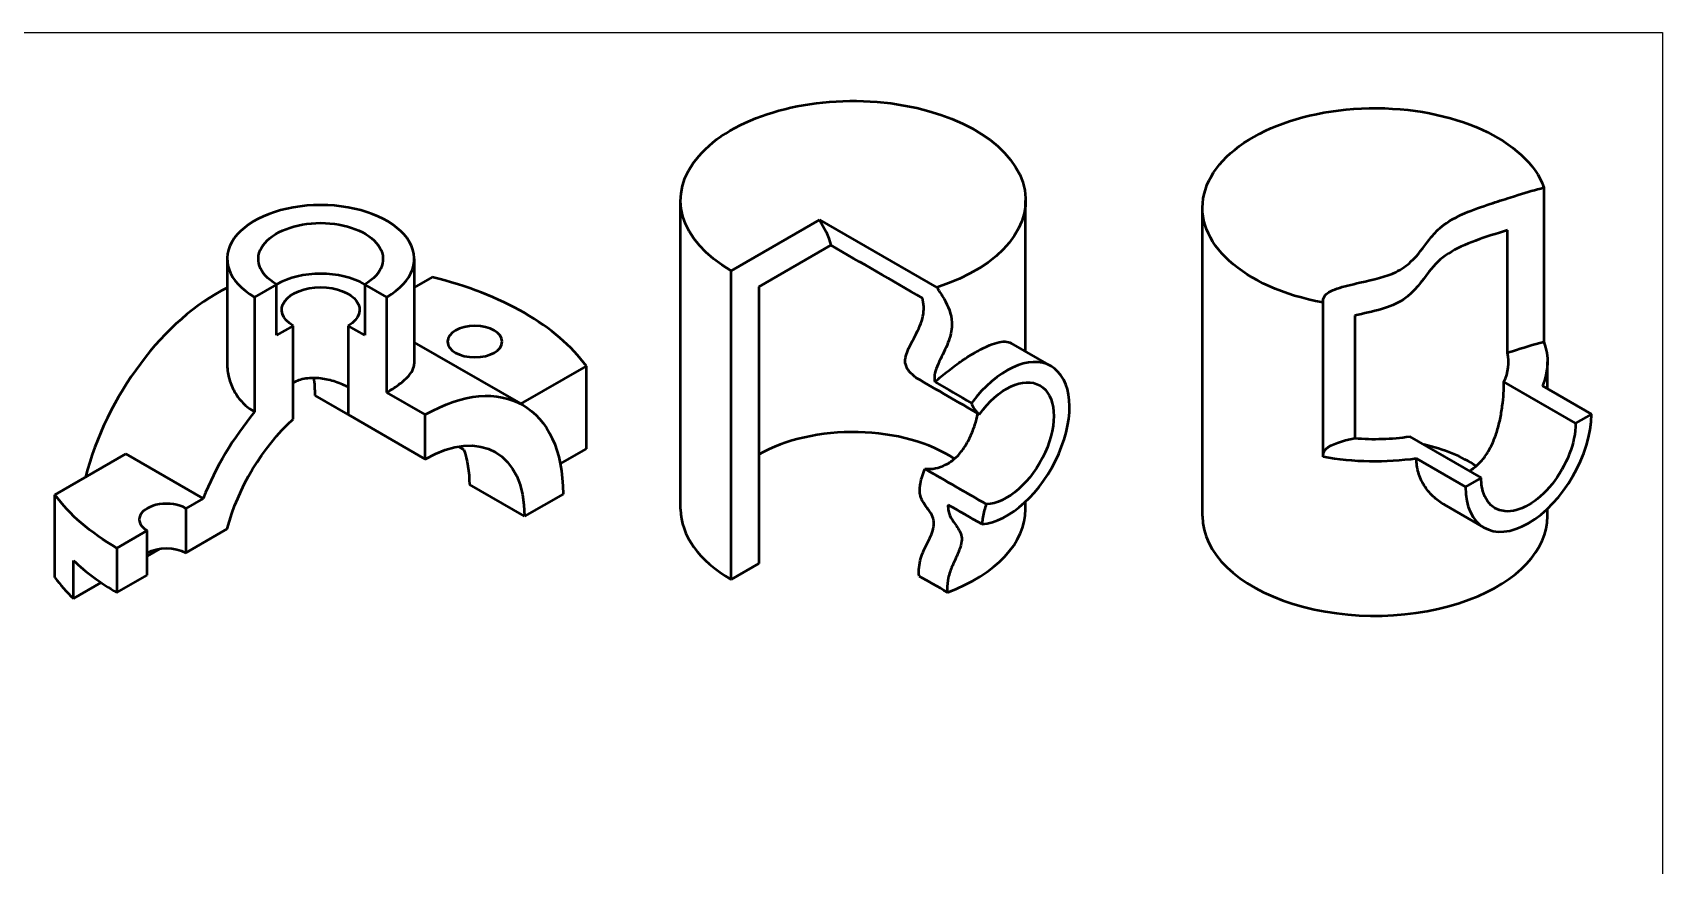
# Model space of a CAD drawing. Header units: millimetres. Extents: x -334 to 3025, y 133 to 867.
# Drawn here: x 816.1 to 962.6, y 264.7 to 339.6 of the extents above; entities that cross this region are included whole.
import ezdxf

# ---------------------------------------------------------------- set-up
doc = ezdxf.new("R2010")
doc.units = ezdxf.units.MM
doc.header["$LTSCALE"] = 0.8
for name, color, linetype, lineweight in [('答案剖面线', 1, 'Continuous', 25), ('答案粗实线', 1, 'Continuous', 50), ('答案细实线', 1, 'Continuous', 25)]:
    doc.layers.add(name, color=color, linetype=linetype, lineweight=lineweight)
pattern_1 = [(9.592326932761353e-13, (662.3223007315631, -320.8385653609765), (-3.326092122894581e-14, 2), [])]
pattern_2 = [(359.9999999999973, (690.9469649359203, -355.6075526944944), (9.463677120787222e-14, 2), [])]
pattern_3 = [(270.0000000000046, (-944.8749510903386, -151.5015821483827), (1, 7.975236075313917e-14), [])]

msp = doc.modelspace()

# ---------------------------------------------------------------- hatches: boundary and pattern name
at = {"layer": '答案剖面线', "extrusion": (0.7071067811865569, -0.4082482904638614, 0.5773502691896156)}
h = msp.add_hatch(dxfattribs=at)
h.set_pattern_fill('_USER', color=256, scale=2, angle=45, style=0, pattern_type=0)
h.set_pattern_definition(pattern_2)
edge = h.paths.add_edge_path()
edge.add_spline(control_points=[(715.4854468766644, -346.6999722500969), (715.6492510849708, -346.4343574186993), (715.8280610991583, -346.2624111603576), (716.4520753859381, -345.7778495909584), (717.0949656107912, -345.564147478644), (718.3695290763236, -345.1805693880298), (718.9971758568574, -345.0096303068314), (719.8920096448187, -344.5852821785665), (720.3759794899797, -344.3057232443274), (721.5340808605379, -343.0324116315977), (721.985601271499, -342.0958131881528), (722.5657360539584, -340.581380363524), (722.7416162864033, -340.0551784637177), (722.9262569139696, -339.5035835518586)], knot_values=[0, 0, 0, 0, 1.445087732137083, 1.445087732137083, 5.671827511772161, 5.671827511772161, 9.640180684653533, 9.640180684653533, 12.13455534458284, 12.13455534458284, 15.42796618129573, 15.42796618129573, 17.18723228943738, 17.18723228943738, 17.18723228943738, 17.18723228943738], degree=3, periodic=0)
edge.add_spline(control_points=[(721.458508386826, -342.9855824930211), (722.0966138061387, -341.9820571303435), (722.5114353600541, -340.7428203411012), (722.9262569139696, -339.5035835518586)], knot_values=[0, 0, 0, 0, 3.578988067634772, 3.578988067634772, 3.578988067634772, 3.578988067634772], degree=3, periodic=0)
edge.add_spline(control_points=[(715.4854468766644, -346.6999722500969), (715.6492510849708, -346.4343574186993), (715.8280610991583, -346.2624111603576), (716.4520753859381, -345.7778495909584), (717.0949656107912, -345.564147478644), (718.3695290763236, -345.1805693880298), (718.9971758568574, -345.0096303068314), (719.8920096448187, -344.5852821785665), (720.3759794899797, -344.3057232443274), (721.5340808605379, -343.0324116315977), (721.985601271499, -342.0958131881528), (722.5657360539584, -340.581380363524), (722.7416162864033, -340.0551784637177), (722.9262569139696, -339.5035835518586)], knot_values=[0, 0, 0, 0, 1.445087732137083, 1.445087732137083, 5.671827511772161, 5.671827511772161, 9.640180684653533, 9.640180684653533, 12.13455534458284, 12.13455534458284, 15.42796618129573, 15.42796618129573, 17.18723228943738, 17.18723228943738, 17.18723228943738, 17.18723228943738], degree=3, periodic=0)
edge.add_spline(control_points=[(721.458508386826, -342.9855824930211), (722.0966138061387, -341.9820571303435), (722.5114353600541, -340.7428203411012), (722.9262569139696, -339.5035835518586)], knot_values=[0, 0, 0, 0, 3.578988067634772, 3.578988067634772, 3.578988067634772, 3.578988067634772], degree=3, periodic=0)
edge.add_spline(control_points=[(715.4854468766644, -346.6999722500969), (715.6492510849708, -346.4343574186993), (715.8280610991583, -346.2624111603576), (716.4520753859381, -345.7778495909584), (717.0949656107912, -345.564147478644), (718.3695290763236, -345.1805693880298), (718.9971758568574, -345.0096303068314), (719.8920096448187, -344.5852821785665), (720.3759794899797, -344.3057232443274), (721.5340808605379, -343.0324116315977), (721.985601271499, -342.0958131881528), (722.5657360539584, -340.581380363524), (722.7416162864033, -340.0551784637177), (722.9262569139696, -339.5035835518586)], knot_values=[0, 0, 0, 0, 1.445087732137083, 1.445087732137083, 5.671827511772161, 5.671827511772161, 9.640180684653533, 9.640180684653533, 12.13455534458284, 12.13455534458284, 15.42796618129573, 15.42796618129573, 17.18723228943738, 17.18723228943738, 17.18723228943738, 17.18723228943738], degree=3, periodic=0)
edge.add_spline(control_points=[(721.458508386826, -342.9855824930211), (722.0966138061387, -341.9820571303435), (722.5114353600541, -340.7428203411012), (722.9262569139696, -339.5035835518586)], knot_values=[0, 0, 0, 0, 3.578988067634772, 3.578988067634772, 3.578988067634772, 3.578988067634772], degree=3, periodic=0)
edge.add_spline(control_points=[(715.4854468766644, -346.6999722500969), (715.6492510849708, -346.4343574186993), (715.8280610991583, -346.2624111603576), (716.4520753859381, -345.7778495909584), (717.0949656107912, -345.564147478644), (718.3695290763236, -345.1805693880298), (718.9971758568574, -345.0096303068314), (719.8920096448187, -344.5852821785665), (720.3759794899797, -344.3057232443274), (721.5340808605379, -343.0324116315977), (721.985601271499, -342.0958131881528), (722.5657360539584, -340.581380363524), (722.7416162864033, -340.0551784637177), (722.9262569139696, -339.5035835518586)], knot_values=[0, 0, 0, 0, 1.445087732137083, 1.445087732137083, 5.671827511772161, 5.671827511772161, 9.640180684653533, 9.640180684653533, 12.13455534458284, 12.13455534458284, 15.42796618129573, 15.42796618129573, 17.18723228943738, 17.18723228943738, 17.18723228943738, 17.18723228943738], degree=3, periodic=0)
edge.add_spline(control_points=[(721.458508386826, -342.9855824930211), (722.0966138061387, -341.9820571303435), (722.5114353600541, -340.7428203411012), (722.9262569139696, -339.5035835518586)], knot_values=[0, 0, 0, 0, 3.578988067634772, 3.578988067634772, 3.578988067634772, 3.578988067634772], degree=3, periodic=0)
edge.add_spline(control_points=[(715.4854468766644, -346.6999722500969), (715.6492510849708, -346.4343574186993), (715.8280610991583, -346.2624111603576), (716.4520753859381, -345.7778495909584), (717.0949656107912, -345.564147478644), (718.3695290763236, -345.1805693880298), (718.9971758568574, -345.0096303068314), (719.8920096448187, -344.5852821785665), (720.3759794899797, -344.3057232443274), (721.5340808605379, -343.0324116315977), (721.985601271499, -342.0958131881528), (722.5657360539584, -340.581380363524), (722.7416162864033, -340.0551784637177), (722.9262569139696, -339.5035835518586)], knot_values=[0, 0, 0, 0, 1.445087732137083, 1.445087732137083, 5.671827511772161, 5.671827511772161, 9.640180684653533, 9.640180684653533, 12.13455534458284, 12.13455534458284, 15.42796618129573, 15.42796618129573, 17.18723228943738, 17.18723228943738, 17.18723228943738, 17.18723228943738], degree=3, periodic=0)
edge.add_spline(control_points=[(721.458508386826, -342.9855824930211), (722.0966138061387, -341.9820571303435), (722.5114353600541, -340.7428203411012), (722.9262569139696, -339.5035835518586)], knot_values=[0, 0, 0, 0, 3.578988067634772, 3.578988067634772, 3.578988067634772, 3.578988067634772], degree=3, periodic=0)
edge.add_spline(control_points=[(715.4854468766644, -346.6999722500969), (715.6492510849708, -346.4343574186993), (715.8280610991583, -346.2624111603576), (716.4520753859381, -345.7778495909584), (717.0949656107912, -345.564147478644), (718.3695290763236, -345.1805693880298), (718.9971758568574, -345.0096303068314), (719.8920096448187, -344.5852821785665), (720.3759794899797, -344.3057232443274), (721.5340808605379, -343.0324116315977), (721.985601271499, -342.0958131881528), (722.5657360539584, -340.581380363524), (722.7416162864033, -340.0551784637177), (722.9262569139696, -339.5035835518586)], knot_values=[0, 0, 0, 0, 1.445087732137083, 1.445087732137083, 5.671827511772161, 5.671827511772161, 9.640180684653533, 9.640180684653533, 12.13455534458284, 12.13455534458284, 15.42796618129573, 15.42796618129573, 17.18723228943738, 17.18723228943738, 17.18723228943738, 17.18723228943738], degree=3, periodic=0)
edge.add_spline(control_points=[(721.458508386826, -342.9855824930211), (722.0966138061387, -341.9820571303435), (722.5114353600541, -340.7428203411012), (722.9262569139696, -339.5035835518586)], knot_values=[0, 0, 0, 0, 3.578988067634772, 3.578988067634772, 3.578988067634772, 3.578988067634772], degree=3, periodic=0)
edge.add_line((722.9262569139697, -339.5035835518586), (718.1987506046547, -334.7760772425435))
edge.add_line((718.1987506046547, -334.7760772425435), (715.7238768705018, -337.2509509766963))
edge.add_line((715.7238768705018, -337.2509509766963), (721.457085231131, -342.9841593373258))
edge.add_spline(control_points=[(715.4854468766644, -346.6999722500969), (715.6492510849708, -346.4343574186993), (715.8280610991583, -346.2624111603576), (716.4520753859381, -345.7778495909584), (717.0949656107912, -345.564147478644), (718.3695290763236, -345.1805693880298), (718.9971758568574, -345.0096303068314), (719.8920096448187, -344.5852821785665), (720.3759794899797, -344.3057232443274), (721.5340808605379, -343.0324116315977), (721.985601271499, -342.0958131881528), (722.5657360539584, -340.581380363524), (722.7416162864033, -340.0551784637177), (722.9262569139696, -339.5035835518586)], knot_values=[0, 0, 0, 0, 1.445087732137083, 1.445087732137083, 5.671827511772161, 5.671827511772161, 9.640180684653533, 9.640180684653533, 12.13455534458284, 12.13455534458284, 15.42796618129573, 15.42796618129573, 17.18723228943738, 17.18723228943738, 17.18723228943738, 17.18723228943738], degree=3, periodic=0)
edge.add_spline(control_points=[(721.458508386826, -342.9855824930211), (722.0966138061387, -341.9820571303435), (722.5114353600541, -340.7428203411012), (722.9262569139696, -339.5035835518586)], knot_values=[0, 0, 0, 0, 3.578988067634772, 3.578988067634772, 3.578988067634772, 3.578988067634772], degree=3, periodic=0)
edge.add_spline(control_points=[(715.4854468766644, -346.6999722500969), (715.6492510849708, -346.4343574186993), (715.8280610991583, -346.2624111603576), (716.4520753859381, -345.7778495909584), (717.0949656107912, -345.564147478644), (718.3695290763236, -345.1805693880298), (718.9971758568574, -345.0096303068314), (719.8920096448187, -344.5852821785665), (720.3759794899797, -344.3057232443274), (721.5340808605379, -343.0324116315977), (721.985601271499, -342.0958131881528), (722.5657360539584, -340.581380363524), (722.7416162864033, -340.0551784637177), (722.9262569139696, -339.5035835518586)], knot_values=[0, 0, 0, 0, 1.445087732137083, 1.445087732137083, 5.671827511772161, 5.671827511772161, 9.640180684653533, 9.640180684653533, 12.13455534458284, 12.13455534458284, 15.42796618129573, 15.42796618129573, 17.18723228943738, 17.18723228943738, 17.18723228943738, 17.18723228943738], degree=3, periodic=0)
edge.add_spline(control_points=[(721.458508386826, -342.9855824930211), (722.0966138061387, -341.9820571303435), (722.5114353600541, -340.7428203411012), (722.9262569139696, -339.5035835518586)], knot_values=[0, 0, 0, 0, 3.578988067634772, 3.578988067634772, 3.578988067634772, 3.578988067634772], degree=3, periodic=0)
h = msp.add_hatch(dxfattribs=at)
h.set_pattern_fill('_USER', color=256, scale=2, angle=45, style=0, pattern_type=0)
h.set_pattern_definition(pattern_2)
h.paths.add_polyline_path([(714.9885954962634, -336.5156696024579), (715.7238768705018, -337.2509509766963), (718.1987506046547, -334.7760772425435), (714.9885954962633, -331.5659221341521), (697.4839497283152, -349.0705679020999), (699.9588234624682, -351.545441636253)])
at = {"layer": '答案剖面线', "extrusion": (0.7071067811865381, -0.4082482904638629, 0.5773502691896375)}
h = msp.add_hatch(dxfattribs=at)
h.set_pattern_fill('_USER', color=256, scale=2, angle=45, style=0, pattern_type=0)
h.set_pattern_definition(pattern_1)
edge = h.paths.add_edge_path()
edge.add_line((671.9743082947598, -323.5609264685447), (668.5094850669457, -327.0257496963588))
edge.add_line((668.5094850669457, -327.0257496963588), (672.2363663642951, -330.7526309937081))
edge.add_ellipse((677.6665178833127, -342.1224794746926), major_axis=(8.881784197001252e-15, 12.6), ratio=0.9999999999999999, start_angle=331.1276202131626, end_angle=385.5287793655079, ccw=False)
edge.add_line((683.7505576316049, -331.0886922580925), (691.0308360477372, -323.80841384196))
edge.add_line((691.0308360477372, -323.80841384196), (689.5459118072454, -322.3234896014681))
edge.add_line((689.5459118072454, -322.3234896014681), (693.5057097818901, -318.3636916268234))
edge.add_line((693.5057097818901, -318.3636916268234), (691.5258107945677, -316.3837926395011))
edge.add_line((691.5258107945677, -316.3837926395011), (682.5824646148341, -325.3271388192349))
edge.add_arc((677.6665178833127, -342.1224794746926), 17.5, 73.68540201411547, 103.6677485024046)
edge.add_line((673.5314213827301, -325.118039556515), (671.9743082947598, -323.5609264685447))
at = {"layer": '答案剖面线', "extrusion": (0.7071067811864906, 0.4082482904641155, -0.577350269189517)}
h = msp.add_hatch(dxfattribs=at)
h.set_pattern_fill('_USER', color=256, scale=2, angle=45, style=0, pattern_type=0)
h.set_pattern_definition([(1.127098414599459e-11, (-164.8226480194669, 518.1857773135955), (-3.938613596271966e-13, 2), [])])
h.paths.add_polyline_path([(-161.3578247916533, 521.6506005414104), (-164.8226480194668, 518.185777313596), (-157.8930015638375, 511.2561308579689), (-150.9633551082105, 518.1857773135982), (-152.4482793487024, 519.6707015540896), (-148.4884813740585, 523.6304995287351), (-150.4683803613812, 525.6103985160571), (-157.8930015638387, 518.185777313597)])
at = {"layer": '答案剖面线', "extrusion": (8.640310689145278e-14, 0.8164965809277795, 0.5773502691895501)}
h = msp.add_hatch(dxfattribs=at)
h.set_pattern_fill('_USER', color=256, angle=44.99999999999997, style=0, pattern_type=0)
h.set_pattern_definition(pattern_3)
edge = h.paths.add_edge_path()
edge.add_spline(control_points=[(-948.65501406275, -172.3993396076431), (-948.8026998280875, -172.4803291072389), (-949.8946871609638, -173.0809552174989), (-950.973504420364, -173.7075227722839), (-951.9258009103019, -174.0678087933462)], knot_values=[28.95503251247391, 28.95503251247391, 28.95503251247391, 28.95503251247391, 29.43670339836644, 32.5164504169372, 32.5164504169372, 32.5164504169372, 32.5164504169372], degree=3, periodic=0)
edge.add_ellipse((-936.7432231066912, -170.9470186310127), major_axis=(-9.519202637560956e-13, 15.5), ratio=0.9999999999999999, start_angle=76.07295097215382, end_angle=101.61540561481672, ccw=False)
edge.add_line((-951.7875690339434, -167.2163812027466), (-956.1886595893222, -162.8152906473686))
edge.add_line((-956.1886595893222, -162.8152906473686), (-954.7744460269494, -161.4010770849953))
edge.add_line((-954.7744460269494, -161.4010770849953), (-948.3343330221605, -167.841190089783))
edge.add_arc((-936.743223106691, -170.9470186310127), 12, 164.9999999999982, 186.9513628182942)
h = msp.add_hatch(dxfattribs=at)
h.set_pattern_fill('_USER', color=256, angle=44.99999999999997, style=0, pattern_type=0)
h.set_pattern_definition(pattern_3)
edge = h.paths.add_edge_path()
edge.add_spline(control_points=[(-932.078352728162, -156.43534945509), (-932.0944198452861, -156.8066697731324), (-932.3957158261303, -157.9961322304566), (-933.794128083695, -158.6403666825373), (-934.9233226277235, -159.0858229810515)], knot_values=[4.901536806409178, 4.901536806409178, 4.901536806409178, 4.901536806409178, 6.227718252114107, 9.58382748010781, 9.58382748010781, 9.58382748010781, 9.58382748010781], degree=3, periodic=0)
edge.add_arc((-936.743223106691, -170.9470186310127), 12, 81.27695604301297, 105.0000000000014)
edge.add_line((-939.8490516479227, -159.3559087155437), (-946.2891646527113, -152.9157957107561))
edge.add_ellipse((-936.7432231066912, -170.9470186310127), major_axis=(-9.519202637560956e-13, 15.5), ratio=0.9999999999999999, start_angle=342.48476522935374, end_angle=373.9270490278481, ccw=False)
edge.add_line((-944.8749510903384, -151.5015821483829), (-940.4738605349597, -155.902672703761))
edge.add_line((-946.2891646527113, -152.9157957107561), (-944.8749510903384, -151.5015821483829))
at = {"layer": '答案剖面线', "extrusion": (0.7071067811865569, -0.4082482904638614, 0.5773502691896156)}
h = msp.add_hatch(dxfattribs=at)
h.set_pattern_fill('_USER', color=256, scale=2, angle=45, style=0, pattern_type=0)
h.set_pattern_definition(pattern_2)
h.paths.add_polyline_path([(699.9588234624682, -351.5454416362531), (699.43083604773, -351.0174542215149), (697.4839497283152, -349.0705679021), (690.9469649359205, -355.6075526944945), (693.4218386700736, -358.0824264286476)])
at = {"layer": '答案剖面线', "extrusion": (0.7071067811865381, -0.4082482904638629, 0.5773502691896375)}
h = msp.add_hatch(dxfattribs=at)
h.set_pattern_fill('_USER', color=256, scale=2, angle=45, style=0, pattern_type=0)
h.set_pattern_definition(pattern_1)
h.paths.add_polyline_path([(662.3223007315634, -320.8385653609764), (665.0446618391317, -323.5609264685447), (668.5094850669457, -320.0961032407307), (665.7871239593775, -317.3737421331624)])

# ---------------------------------------------------------------- linework, layer by layer
at = {"layer": '答案剖面线'}
for points in [[(887.8295981344249, 320.4798705751376, 10.30579551407486), (887.8295981344249, 320.4798705751376, 10.30579551407487), (887.8295981344249, 320.4798705751376, 10.30579551407487), (887.8295981344249, 320.4798705751376, 10.30579551407486)], [(887.8295981344249, 320.4798705751375, 10.30579551407482), (887.8295981344249, 320.4798705751375, 10.30579551407485), (887.8295981344249, 320.4798705751374, 10.30579551407482), (887.8295981344249, 320.4798705751375, 10.30579551407482)]]:
    msp.add_open_spline(points, degree=3, dxfattribs=at)
at = {"layer": '答案粗实线', "extrusion": (-4.718447854656915e-16, 0.8164965809277263, 0.5773502691896257)}
for p, q in [((874.3449666181003, 296.7402983934082, -8.948929172439392), (874.3449666181002, 324.5011821449509, 10.68097998000786)), ((905.3449666181002, 310.9094154037747, 1.070149549015724), (905.3449666181002, 324.5011821449513, 10.68097998000744)), ((878.8848115097089, 318.1733336427611, 19.629909152447), (886.8224729274152, 322.7561445990101, 13.14883574432764)), ((886.8224729274152, 322.7561445990101, 13.14883574432764), (897.3576298740285, 316.6736688999282, 21.75075537077407)), ((887.8295981344247, 320.4798705751376, 10.30579551407459), (881.3596852438618, 316.7444646261376, 15.58845726811958)), ((878.8848115097089, 290.4124498912184), (878.8848115097089, 318.1733336427611, 19.62990915244697)), ((881.3596852438618, 316.7444646261376, 15.58845726811956), (881.3596852438618, 291.8413189078419, -2.020725942164006)), ((907.6335488512381, 309.58810183541, 12.12435565298148), (904.0491324340796, 311.6575656187442, 9.197691903750467)), ((905.3449666181003, 296.7402983934086, -8.948929172439819), (905.3449666181003, 297.4221207945795, -8.466807929006904)), ((881.3596852438618, 291.8413189078419, -2.020725942164006), (878.8848115097089, 290.4124498912184))]:
    msp.add_line(p, q, dxfattribs=at)
at = {"layer": '答案粗实线', "extrusion": (-4.440892098500627e-16, 0.8164965809277263, 0.5773502691896256)}
for p, q in [((921.2432231067244, 296.0889216712793), (921.2432231067243, 323.8498054228219, 19.62990915244762)), ((952.2432231067244, 307.5524070220335, 8.105908227550703), (952.2432231067244, 309.9693635470509, 9.81495457622357)), ((954.7744460269815, 304.4580116257887, 17.6091832102835), (948.3343330221932, 308.1762126027148, 12.35085296108588)), ((951.7875690339761, 307.8154790235921, 12.86100728108453), (956.1886595893545, 305.2745082067166, 16.45448267190423)), ((956.1886595893545, 305.2745082067166, 16.45448267190423), (954.7744460269815, 304.4580116257887, 17.6091832102835)), ((939.8490516479548, 303.2772331171483, 19.27905619136151), (946.289164652743, 299.5590321402223, 24.53738644055912)), ((944.87495109037, 298.7425355592946, 25.6920869789384), (940.4738605349916, 301.2835063761702, 22.09861158811869)), ((946.289164652743, 299.5590321402223, 24.53738644055912), (944.87495109037, 298.7425355592946, 25.6920869789384)), ((946.5318053398623, 295.08031865273, 21.07328482542137), (942.9473889227039, 297.1497824360641, 18.14662107619037)), ((952.2432231067244, 296.0889216712796), (952.2432231067244, 296.7707440724506, 0.482121243432843))]:
    msp.add_line(p, q, dxfattribs=at)
at = {"layer": '答案粗实线', "extrusion": (0, 0.816496580927726, 0.5773502691896258)}
for p, q in [((833.5941911556756, 319.2382243875945, 7.982236222068368), (833.5941911556756, 309.8168062239386, 1.320287550153119)), ((850.3941911556756, 319.2382243875945, 7.982236222068468), (850.3941911556756, 309.8168062239385, 1.320287550153219)), ((838.0343931810307, 316.9520339609969, 11.2153977295303), (836.0544941937085, 315.8089387476981, 12.83197848326125)), ((838.0343931810307, 312.3796531078016, 7.982236222068398), (838.0343931810307, 316.9520339609969, 11.2153977295303)), ((845.9539891303202, 316.9520339609969, 11.21539772953035), (845.9539891303202, 312.3796531078016, 7.982236222068448)), ((847.9338881176427, 315.8089387476981, 12.83197848326132), (845.9539891303202, 316.9520339609969, 11.21539772953035)), ((852.0169781536849, 317.594764272483, -22.42932045697343), (850.3941911556758, 316.657847762345, -21.10432042152501)), ((836.0544941937085, 315.8089387476981, 12.83197848326125), (836.0544941937085, 305.4820520990475, 5.529766905455596)), ((847.9338881176427, 307.2357246479569, 6.769800656770245), (847.9338881176427, 315.8089387476981, 12.83197848326132)), ((839.5193174215228, 313.2369745177757, 6.769800656770201), (838.0343931810307, 312.3796531078016, 7.982236222068398)), ((839.5193174215228, 304.8304331111167, 0.8254782217961534), (839.5193174215228, 313.2369745177757, 6.769800656770201)), ((844.4690648898286, 313.2369745177757, 6.76980065677023), (844.4690648898286, 305.2353080246839, 1.111768018711894)), ((845.9539891303202, 312.3796531078016, 7.982236222068448), (844.4690648898286, 313.2369745177757, 6.76980065677023)), ((850.3941911556758, 311.7338372820622, -8.469345118565755), (860.1487113454566, 306.1020624246764, -0.5048127350189645)), ((859.9891659025061, 306.1941760291119, -6.306453944166662), (865.8762710649412, 309.5930977793912, -11.11325518085667)), ((865.8762710649412, 302.1629788929489, -16.36714263048226), (865.8762710649412, 309.5930977793912, -11.11325518085667)), ((844.4690648898286, 305.2353080246839, -20.71207215665596), (841.4992164088451, 306.9499508446322, -23.13694328725241)), ((851.3987113454566, 305.2353080246839, 9.598816975799435), (847.9338881176427, 307.2357246479569, 6.769800656770245)), ((844.4690648898286, 305.2353080246839, 1.111768018711894), (851.3987113454566, 301.2344747781381, 6.76980065677027)), ((851.3987113454566, 301.2344747781381, 6.76980065677027), (851.3987113454566, 305.2353080246839, 9.598816975799435)), ((854.3685598264401, 302.3607452007827, -9.37221303341192), (854.8489638771507, 302.0833837927851, -8.979964768542807)), ((863.5230669984389, 300.8043558916958, -14.44575955595798), (865.8762710649412, 302.1629788929489, -16.36714263048226)), ((818.1121112464102, 298.0197802367298, 5.25388744962558), (824.4947764906683, 301.7048137336494, 0.0424631004825855)), ((824.4947764906683, 301.7048137336494, 0.0424631004825855), (831.4244229462965, 297.7039804871035, 5.700495738540966)), ((860.3082567884071, 296.0905463182934, -7.779426126808239), (855.3585093201013, 298.9482843515405, -11.82087801113565)), ((818.1121112464102, 290.5896613502875), (818.1121112464102, 298.0197802367298, 5.25388744962558)), ((831.4244229462965, 297.7039804871035, 5.700495738540966), (829.8673098583263, 296.8049808266053, 6.971873250986508)), ((863.7730800162212, 298.0909629415663, -10.60844244583739), (860.3082567884071, 296.0905463182934, -7.779426126808239)), ((829.8673098583263, 296.8049808266053, 6.971873250986508), (829.8673098583263, 292.8041475800594, 4.142856931957343)), ((826.4024866305122, 294.8045642033323, 9.800889570015649), (823.6801255229439, 293.2328082850465, 12.0236881063957)), ((826.4024866305122, 290.8037309567865, 6.971873250986484), (826.4024866305122, 294.8045642033323, 9.800889570015649)), ((829.8673098583263, 292.8041475800594, 4.142856931957343), (833.5941911556756, 294.9558635003218, 1.099871095148146)), ((823.6801255229439, 293.2328082850465, 12.0236881063957), (823.6801255229439, 289.2319750385006, 9.19467178736653)), ((827.5423024188062, 293.1764467289328, -3.658266965428737), (826.4024866305122, 292.5183737767347, -2.72761127139923)), ((819.7754098775708, 288.6922292294838, 2.683374238922845), (819.7754098775708, 292.1215148693802, 5.108245369519275)), ((822.2555001806163, 290.1241100335617, 0.6583889860942675), (819.7754098775708, 288.6922292294838, 2.683374238922845)), ((823.6801255229439, 289.2319750385006, 9.19467178736653), (826.4024866305122, 290.8037309567865, 6.971873250986484))]:
    msp.add_line(p, q, dxfattribs=at)
at = {"layer": '答案粗实线', "extrusion": (3.140184917367574e-16, -0.8164965809277258, -0.5773502691896261)}
msp.add_circle((855.8534840669321, -191.6540991135756, -246.3654649454552), 2.45, dxfattribs=at)
at = {"layer": '答案粗实线', "extrusion": (4.718447854656915e-16, -0.8164965809277263, -0.5773502691896257)}
msp.add_arc((889.8449666181004, -178.6298612291053, -271.1207723950241), 15.5, 134.9999999999996, 61.00797010231683, dxfattribs=at)
at = {"layer": '答案粗实线', "extrusion": (4.440892098500627e-16, -0.8164965809277263, -0.5773502691896256)}
msp.add_arc((936.7432231067245, -170.947018630979, -275.755592195177), 15.5, 107.5152347706463, 348.3845943851833, dxfattribs=at)
at = {"layer": '答案粗实线', "extrusion": (0, 0.816496580927726, 0.5773502691896258)}
for centre, radius, start, end in [((-841.9941911556757, -177.7948062023196, 265.2654649454557), 8.399999999999999, 134.999999999997, 45.00000000000297), ((-841.9941911556757, -177.7948062023196, 259.6654649454555), 5.6, 225.0000000000029, 314.999999999997), ((-841.9941911556757, -177.7948062023196, 246.3654649454556), 25.9, 202.7667282016971, 247.2332717983025), ((-828.1348982444192, -163.9355132910633, 246.3654649454556), 2.45, 225.0000000000029, 45.00000000000297), ((-841.9941911556757, -177.7948062023195, 241.4654649454555), 25.9, 30.92196139623878, 45.00000000000297), ((-841.9941911556757, -177.7948062023197, 237.2654649454556), 25.9, 22.76672820169709, 30.92196139623878)]:
    msp.add_arc(centre, radius, start, end, dxfattribs=at)
at = {"layer": '答案粗实线', "extrusion": (0, -0.816496580927726, -0.5773502691896258)}
for centre, radius, end in [((841.9941911556757, -177.7948062023196, -265.2654649454557), 5.6, 45.00000000000292), ((841.9941911556757, -177.7948062023196, -259.6654649454555), 3.5, 45.00000000000292), ((841.9941911556757, -177.7948062023196, -246.3654649454556), 25.9, 157.2332717983029)]:
    msp.add_arc(centre, radius, 134.999999999997, end, dxfattribs=at)
at = {"layer": '答案粗实线', "extrusion": (0.7071067811865421, -0.4082482904638662, 0.5773502691896303)}
for centre, radius, start, end in [((677.6665178833132, -342.1224794746878, 456.3598891604473), 17.5, 40.34374889842302, 116.3370751150598), ((677.6665178833132, -342.1224794746878, 456.3598891604473), 12.6, 315.0000000000042, 324.1642617002694), ((677.6665178833132, -342.1224794746879, 469.6598891604472), 17.5, 73.68540201411547, 103.6677485024046)]:
    msp.add_arc(centre, radius, start, end, dxfattribs=at)
at = {"layer": '答案粗实线', "extrusion": (0.7071067811865587, -0.4082482904638562, 0.577350269189617)}
msp.add_arc((713.9279353244801, -354.5468925227186, 522.4050239028752), 8, 202.0290901573795, 78.77344685444115, dxfattribs=at)
at = {"layer": '答案粗实线', "extrusion": (-4.440892098500627e-16, 0.8164965809277263, 0.5773502691896256)}
for centre, radius, start, end in [((-936.7432231067239, -170.947018630979, 258.7555921951769), 12, 164.9999999999982, 186.9513628182942), ((-936.7432231067239, -170.947018630979, 258.7555921951769), 12, 81.27695604301297, 105.0000000000014), ((-936.743223106724, -170.947018630979, 241.7555921951767), 12, 220.7053411727324, 248.5564643091014), ((-936.743223106724, -170.947018630979, 241.7555921951767), 15.5, 0, 123.1395227783315), ((-936.743223106724, -170.947018630979, 241.7555921951767), 15.5, 123.1395227783315, 179.9999999999999)]:
    msp.add_arc(centre, radius, start, end, dxfattribs=at)
at = {"layer": '答案粗实线', "extrusion": (4.497026118847641e-16, -0.8164965809277263, -0.5773502691896256)}
for start, end in [(348.3845943851833, 13.92704902784613), (76.0729509721519, 107.5152347706463)]:
    msp.add_arc((936.7432231067241, -170.947018630979, -258.7555921951769), 15.5, start, end, dxfattribs=at)
at = {"layer": '答案粗实线', "extrusion": (-0.7071067811865421, 0.4082482904638662, -0.5773502691896303)}
for centre, radius, start, end in [((-677.6665178833132, -342.1224794746878, -482.9598891604469), 17.5, 134.9999999999995, 224.9999999999958), ((-677.6665178833132, -342.1224794746879, -469.6598891604472), 12.6, 64.4712206344921, 118.8723797868374), ((-677.6665178833132, -342.1224794746878, -482.9598891604469), 12.6, 134.9999999999995, 224.9999999999958)]:
    msp.add_arc(centre, radius, start, end, dxfattribs=at)
at = {"layer": '答案粗实线', "extrusion": (-0.7071067811865587, 0.4082482904638562, -0.577350269189617)}
msp.add_arc((-713.9279353244801, -354.5468925227186, -522.4050239028752), 6, 99.8995532358669, 340.6086130438546, dxfattribs=at)
at = {"layer": '答案粗实线', "extrusion": (0.7071067811865597, -0.4082482904638557, 0.5773502691896162)}
msp.add_arc((736.8129547799929, -370.8772869577019, 560.9996891917336), 7.999999999999999, 135.0000000000028, 315.0000000000027, dxfattribs=at)
at = {"layer": '答案粗实线', "extrusion": (-4.718447854656915e-16, 0.8164965809277263, 0.5773502691896257)}
for radius, start, end in [(12, 220.7053411727329, 315.0000000000013), (15.5, 0, 45.00000000000041), (15.5, 123.139522778331, 179.9999999999999)]:
    msp.add_arc((-889.8449666181002, -178.6298612291053, 237.1207723950241), radius, start, end, dxfattribs=at)
at = {"layer": '答案粗实线', "extrusion": (-0.7071067811865597, 0.4082482904638557, -0.5773502691896162)}
msp.add_arc((-736.8129547799929, -370.8772869577019, -560.9996891917336), 5.999999999999999, 224.9999999999972, 44.99999999999724, dxfattribs=at)
at = {"layer": '答案粗实线', "extrusion": (-0.7071067811865421, 0.4082482904638657, -0.5773502691896306)}
msp.add_arc((-677.6665178833117, -342.1224794746875, -475.9598891604471), 12.6, 205.5287793655068, 224.9999999999958, dxfattribs=at)
at = {"layer": '答案粗实线', "extrusion": (-1.395637741052234e-16, -0.8164965809277258, -0.577350269189626)}
msp.add_arc((828.1348982444192, -163.9355132910636, -241.4654649454558), 2.45, 225.000000000003, 314.999999999997, dxfattribs=at)
at = {"layer": '答案粗实线', "color": 5}
for points, knots in [([(932.078352728194, 315.3157758089466, 31.69884957408371), (932.0775217519902, 315.3275932090148, 31.68213724663533), (932.0768719764113, 315.3393591124246, 31.66549774645974), (932.0694053749909, 315.5271412523539, 31.3999336974001), (932.1034564261699, 315.7045771388868, 31.14900146021364), (932.290961464771, 316.0040080894111, 30.72554214898796), (932.4160611196735, 316.1243087650607, 30.55541130192162), (932.8036698493942, 316.3684833173576, 30.21009633847694), (933.0603843514155, 316.4794956506094, 30.05310119120161), (933.9237480641311, 316.7785210274259, 29.63021544781396), (934.6457081350975, 316.9407384139932, 29.40080541967788), (936.6586568640752, 317.3891472092851, 28.76665961988854), (937.7417960444984, 317.6331209264568, 28.42162868020185), (939.1572798151321, 318.3245220570931, 27.44383982421579), (939.5983138354292, 318.645239645368, 26.99027666118586), (940.626806653876, 319.6030566071524, 25.63571892355941), (941.0848872678757, 320.2923343175068, 24.66093303733477), (941.8788971010797, 321.3070993068224, 23.22583862682324), (942.1911008196208, 321.6750868205864, 22.70542569407425), (942.9975929775234, 322.3906416403187, 21.69347836338737), (943.6379556716968, 322.8409013639856, 21.05671495558732), (945.5394151197941, 323.6626840930791, 19.89453867477919), (946.3290941069451, 323.9391325874678, 19.50358146471715), (947.6932236798187, 324.386434327029, 18.8710012781567), (948.2941562567239, 324.5733327072896, 18.60668705400651), (949.9353927173433, 325.0953596520562, 17.86842946879348), (950.5726573310013, 325.31201315637, 17.5620351446572), (951.5459112413904, 325.5642180230519, 17.2053636016992), (951.7345289201708, 325.6098146995817, 17.1408801633515), (951.9258009103348, 325.6515944631292, 17.08179465510977)], [2.711374748031257, 2.711374748031257, 2.711374748031257, 2.711374748031257, 2.791858028187465, 2.791858028187465, 4.001609092122745, 4.001609092122745, 4.976019307331491, 4.976019307331491, 6.052798074407464, 6.052798074407464, 8.194595378807206, 8.194595378807206, 11.80206180413386, 11.80206180413386, 14.09317389362988, 14.09317389362988, 18.00710997682953, 18.00710997682953, 20.14620707395159, 20.14620707395159, 22.59687693180704, 22.59687693180704, 24.0866806019021, 24.0866806019021, 25.22427563178384, 25.22427563178384, 27.18659985945576, 27.18659985945576, 27.64899321200355, 27.64899321200355, 27.64899321200355, 27.64899321200355]), ([(948.6550140627829, 321.8305652963822, 16.42336809845572), (946.6902273807112, 321.2084872772271, 17.30311926999905), (944.73176802994, 320.6128592455773, 18.14546451048774), (942.5976557999585, 319.2565748524824, 20.06354029363757), (942.1332404019453, 318.7758626669018, 20.74336998608368), (940.9165643219646, 317.217666037734, 22.94699279189679), (940.3372363124492, 316.3023520688351, 24.24144222054305), (938.6779489640186, 315.1769915866948, 25.83294227694468), (938.0555391559734, 314.9336100121262, 26.17713580053125), (936.5656733729517, 314.4993064861263, 26.7913337371868), (935.71344230428, 314.3239598211329, 27.03931136893742), (934.9233226277554, 314.1440028881594, 27.29380890419155)], [2.611562012122587, 2.611562012122587, 2.611562012122587, 2.611562012122587, 7.899858341358665, 7.899858341358665, 10.72774941078706, 10.72774941078706, 14.2101121782223, 14.2101121782223, 16.28499173585367, 16.28499173585367, 18.47301213343656, 18.47301213343656, 18.47301213343656, 18.47301213343656]), ([(897.3576298740285, 316.6736688999282, 21.75075537077407), (897.593745862215, 316.3241426385312, 21.34335944899985), (897.8139272124467, 315.9939318776101, 20.95047649476567), (898.3905730212659, 314.9911233190228, 19.80335102421935), (898.6753868887967, 314.305315094309, 19.07313886898089), (898.7432494219283, 312.9288743664562, 18.0418594325962), (898.6229551275648, 312.4394860689223, 17.79883104350515), (898.34202504856, 311.5684160689402, 17.4150487649255), (898.0648887410634, 311.0036767152814, 17.23564687955363), (897.5071381748156, 309.8539550349963, 16.83079850583528), (897.2286202765158, 309.2724117297973, 16.60411786333563), (897.1377945672973, 308.6043003445628, 16.19124745110625), (897.1334354773472, 308.400345046669, 16.05009685361694), (897.1995876879666, 308.1730072425402, 15.84567229290059)], [0, 0, 0, 0, 1.759266108141649, 1.759266108141649, 5.052676944854544, 5.052676944854544, 7.547051604783849, 7.547051604783849, 11.51540477766522, 11.51540477766522, 15.7421445573003, 15.7421445573003, 17.18723228943738, 17.18723228943738, 17.18723228943738, 17.18723228943738]), ([(895.5324222671438, 308.5281927488327, 12.3277491643756), (895.4417482658138, 308.5969626016276, 12.43615068506128), (895.3529129622262, 308.6682012698329, 12.54322698411951), (894.993204463382, 308.9812426018112, 12.98773283916475), (894.7583994986153, 309.2477236693801, 13.30474261035823), (894.525720260353, 309.7986364676633, 13.81818488180701), (894.5146215363254, 310.0119176987846, 13.97405134632965), (894.5433967132844, 310.3916194412081, 14.22760705598526), (894.6087105454706, 310.618215275467, 14.35396874727894), (894.858771818713, 311.2725669527091, 14.68141254004092), (895.1210190572262, 311.7442320454169, 14.86587408102588), (895.7509733856944, 312.9558847650279, 15.32061422450522), (896.0080780557611, 313.5192673248921, 15.52713814801146), (896.1804829811638, 314.3837279631559, 16.00879947941436), (896.2011117022432, 314.6649114547298, 16.19161457136215), (896.1796166447964, 315.211853018011, 16.5947621029286), (896.1371720306829, 315.4725224125361, 16.81158176948196), (896.0720668104349, 315.7210790662563, 17.03574300644061)], [20.59135686492754, 20.59135686492754, 20.59135686492754, 20.59135686492754, 20.8074005040842, 20.8074005040842, 21.49989350159932, 21.49989350159932, 22.05506440444154, 22.05506440444154, 22.79354665552183, 22.79354665552183, 24.25184036202336, 24.25184036202336, 26.2061709695695, 26.2061709695695, 27.20012709019382, 27.20012709019382, 28.20109958176207, 28.20109958176207, 28.20109958176207, 28.20109958176207]), ([(948.6550140627829, 310.8078614538578, 8.629139464395777), (948.8026998281205, 310.854620763251, 8.563011814884767), (949.8946871609968, 311.2013924096919, 8.072602649441599), (950.9735044203968, 311.5631413561125, 7.561012383239422), (951.9258009103348, 311.771152587358, 7.266840078886155)], [28.95503251247391, 28.95503251247391, 28.95503251247391, 28.95503251247391, 29.43670339836644, 32.5164504169372, 32.5164504169372, 32.5164504169372, 32.5164504169372]), ([(900.4888444910197, 306.2739539418637, 18.53133922638659), (900.5079757804764, 306.1918238798153, 18.44983355392762), (900.5331799831151, 306.1146603485403, 18.36440197978342), (900.6607343313657, 305.8069679705363, 17.99060907893389), (900.8125011809573, 305.6108422836791, 17.66605160510764), (901.0568394485445, 305.3750495787483, 17.20006894438473), (901.1239626502788, 305.316400252597, 17.0763888110755), (901.193981107647, 305.2594902282353, 16.95039260036745)], [2.094021600161394, 2.094021600161394, 2.094021600161394, 2.094021600161394, 2.720658548496022, 2.720658548496022, 4.742171531988787, 4.742171531988787, 5.451019027058749, 5.451019027058749, 5.451019027058749, 5.451019027058749]), ([(932.078352728194, 301.5910474419414, 21.66368284191839), (932.0944198453179, 301.8054293275188, 21.36050107180781), (932.3957158261624, 302.4921657974458, 20.38930904226069), (933.7941280837271, 302.8641147317758, 19.86329381482105), (934.9233226277555, 303.1212990456351, 19.49958027013159)], [4.901536806409178, 4.901536806409178, 4.901536806409178, 4.901536806409178, 6.227718252114107, 9.58382748010781, 9.58382748010781, 9.58382748010781, 9.58382748010781]), ([(895.7731451190006, 290.7165481866168, -0.4300599336472715), (895.7306937856569, 291.231844177512, -0.03614927258257694), (895.7701437407093, 291.7684712938564, 0.3181137375971161), (896.0845591567712, 292.8148352825858, 0.8309795596636036), (896.3111402546084, 293.2527490108596, 0.9712743113887541), (896.7787459138617, 294.2222253939275, 1.269990229520346), (897.0006283314559, 294.7080122202018, 1.41274897265356), (897.1187166626148, 295.3428818475916, 1.752356403627516), (897.1255842327245, 295.5380693431787, 1.884005447414296), (897.0362857169732, 295.9680071954187, 2.270704579718341), (896.9427169392345, 296.1677519379252, 2.497941686333263), (896.7481810389525, 296.4894431300702, 2.895856465574894), (896.6591462114553, 296.6158091775746, 3.061304267506273), (896.281398669917, 297.136776945474, 3.742722199433473), (896.0041587409607, 297.4896510787148, 4.195318340929873), (895.8166016609678, 298.228018853353, 4.851395561737917), (895.810284550027, 298.5444489794533, 5.079319082416646), (895.9186600892257, 299.3290977409824, 5.557315714175132), (896.0724341359256, 299.8003409255012, 5.780585916581714), (896.2683233741543, 300.2929168429796, 5.977301235212195), (896.2820508872611, 300.3269660527752, 5.990708330385701), (896.2959715380528, 300.3610667081471, 6.003951490063884)], [0, 0, 0, 0, 1.949994652690533, 1.949994652690533, 3.623560803777065, 3.623560803777065, 5.076249349357121, 5.076249349357121, 5.768861109577043, 5.768861109577043, 6.493755214590673, 6.493755214590673, 6.98656485282699, 6.98656485282699, 8.57618322147798, 8.57618322147798, 9.611585219297366, 9.611585219297366, 10.9914904930177, 10.9914904930177, 11.09377661927414, 11.09377661927414, 11.09377661927414, 11.09377661927414]), ([(898.3728135129, 297.1339860495364, 7.181539522863289), (898.3636651223397, 296.9338459358771, 7.047401342787055), (898.3750248719264, 296.7411211831154, 6.902044995574585), (898.4664213921976, 296.2743740971556, 6.497779248369028), (898.5772533193087, 296.0313976968523, 6.23666217685826), (898.8824585592399, 295.5610222653404, 5.640876181756028), (899.007521156934, 295.3937676733181, 5.411653712962362), (899.3303820081071, 294.9319342226956, 4.789438579274815), (899.5173835662066, 294.6313270132288, 4.393940197348627), (899.6172996386019, 294.0768720649486, 3.903092031760224), (899.6103821205625, 293.8816565674927, 3.771983985486202), (899.5164026948988, 293.4059420888416, 3.528289510722942), (899.4213627619388, 293.1337612606268, 3.428876796321447), (899.1214774177384, 292.4061279112076, 3.197406566120065), (898.8819323807029, 291.9361490089439, 3.079798130256108), (898.5745224654084, 291.1934120106577, 2.816353129083041), (898.4336080558808, 290.8111169375304, 2.661678210670686), (898.2989468909302, 289.9526100462541, 2.163010202062964), (898.2914245185108, 289.5925691469051, 1.914230627268182), (898.3185018379274, 289.2469857997609, 1.64821512459784)], [41.56804612921462, 41.56804612921462, 41.56804612921462, 41.56804612921462, 42.65588713132578, 42.65588713132578, 44.33969245273424, 44.33969245273424, 45.34698197522971, 45.34698197522971, 47.07236575621098, 47.07236575621098, 48.04639203401312, 48.04639203401312, 49.15524746297342, 49.15524746297342, 50.93827529179294, 50.93827529179294, 52.052678353929, 52.052678353929, 52.9147938162862, 52.9147938162862, 52.9147938162862, 52.9147938162862]), ([(901.7997891238308, 297.1834361434276, 10.49779973090153), (901.7873211467872, 297.1445404936521, 10.4855664441275), (901.7750746067836, 297.1057415531631, 10.47313033726661), (901.6383018674, 296.6651541860706, 10.32909973339684), (901.53344889184, 296.2571328573916, 10.16900322908651), (901.4487734079257, 295.6978524752033, 9.877238142912887), (901.4319330246005, 295.5315653516586, 9.78028056334017), (901.4258838665207, 295.3712950590186, 9.674361027926267)], [31.26625557465858, 31.26625557465858, 31.26625557465858, 31.26625557465858, 31.57923053306747, 31.57923053306747, 34.83092876399652, 34.83092876399652, 36.26332770181127, 36.26332770181127, 36.26332770181127, 36.26332770181127])]:
    msp.add_open_spline(points, degree=3, knots=knots, dxfattribs=at)
for points in [[(951.9258009103348, 325.6515944631292, 17.08179465510977), (951.9258009103348, 321.0247805045388, 13.81014312970191), (951.9258009103348, 316.3979665459483, 10.53849160429403), (951.9258009103348, 311.771152587358, 7.266840078886155)], [(948.6550140627829, 310.8078614538578, 8.629139464395777), (948.6550140627829, 314.4820960680326, 11.22721567574909), (948.6550140627829, 318.1563306822074, 13.82529188710242), (948.6550140627829, 321.8305652963822, 16.42336809845574)], [(932.078352728194, 301.4353339331753, 21.8838949978601), (932.078352728194, 306.0621478917657, 25.15554652326797), (932.078352728194, 310.6889618503562, 28.42719804867584), (932.078352728194, 315.3157758089466, 31.69884957408371)], [(934.9233226277555, 314.1440028881594, 27.29380890419154), (934.9233226277555, 310.4697682739846, 24.69573269283823), (934.9233226277555, 306.7955336598099, 22.0976564814849), (934.9233226277555, 303.1212990456351, 19.49958027013159)], [(901.193981107647, 305.2594902282353, 16.95039260036745), (899.3067948274793, 306.349057735101, 15.40951145503686), (897.4196085473117, 307.4386252419667, 13.86863030970628), (895.5324222671438, 308.5281927488327, 12.3277491643756)], [(897.1995876879666, 308.1730072425402, 15.84567229290059), (898.2960066223177, 307.5399894756481, 16.74089460406259), (899.3924255566687, 306.9069717087559, 17.63611691522462), (900.4888444910197, 306.2739539418637, 18.53133922638659)], [(896.2959715380528, 300.3610667081471, 6.003951490063884), (898.1305773999787, 299.3018565199072, 7.501900903676415), (899.9651832619048, 298.2426463316674, 8.999850317288974), (901.7997891238308, 297.1834361434276, 10.49779973090153)], [(901.4258838665207, 295.3712950590187, 9.674361027926267), (900.4081937486471, 295.9588587225246, 8.843420526238589), (899.3905036307735, 296.5464223860305, 8.01248002455091), (898.3728135129, 297.1339860495364, 7.181539522863289)], [(898.3185018379274, 289.2469857997609, 1.64821512459784), (897.4700495982851, 289.7368399287129, 0.9554567718494695), (896.6215973586428, 290.2266940576649, 0.262698419101099), (895.7731451190006, 290.7165481866168, -0.430059933647243)]]:
    msp.add_open_spline(points, degree=3, dxfattribs=at)
at = {"layer": '答案粗实线'}
for points in [[(886.8224729274152, 322.7561445990101, 13.14883574432764), (887.2346805450788, 322.0391617483526, 12.13700314295133), (887.6468881627422, 321.3221788976952, 11.12517054157502), (887.8295981344247, 320.4798705751376, 10.30579551407459)], [(896.0720668104349, 315.7210790662563, 17.03574300644061), (893.3245772517648, 317.3073429025501, 14.79242717565191), (890.5770876930948, 318.8936067388438, 12.54911134486326), (887.8295981344247, 320.4798705751376, 10.30579551407459)]]:
    msp.add_open_spline(points, degree=3, dxfattribs=at)
for points, knots in [([(897.1995876879666, 308.1730072425402, 15.84567229290059), (897.5879122283905, 308.5246185129745, 15.83793437499449), (897.9939069801576, 308.8650387032565, 15.7839314115555), (898.8196189264326, 309.512257253611, 15.57207059545129), (899.2401242058276, 309.818561395716, 15.41114715893457), (900.0516964751935, 310.3702645832125, 14.98997999734038), (900.4427330948155, 310.6156392403622, 14.72964580847096), (901.1675103581683, 311.0340895884615, 14.13786765100923), (901.5217394576365, 311.2189942948462, 13.78969492835887), (902.184146988891, 311.518293742018, 13.00736262238985), (902.4923852034963, 311.6327298523444, 12.57326948768198), (903.0461550071028, 311.7797365983985, 11.65277124313391), (903.2923223783412, 311.8124444832952, 11.16560187605648), (903.7186627954775, 311.7947526923929, 10.17916793287813), (903.8989940505168, 311.7442480549098, 9.679973628241612), (904.0491324340796, 311.6575656187442, 9.197691903750467)], [7.746386954161235, 7.746386954161235, 7.746386954161235, 7.746386954161235, 9.244367092858328, 9.244367092858328, 10.78185184615814, 10.78185184615814, 12.31933659945795, 12.31933659945795, 13.85682135275776, 13.85682135275776, 15.39430610605757, 15.39430610605757, 16.93179085935738, 16.93179085935738, 18.46927561265719, 18.46927561265719, 18.46927561265719, 18.46927561265719]), ([(833.5941911556756, 309.8168062239385, 1.320287550153115), (833.5941911556756, 309.4073916088956, 1.669000406586829), (833.6434075743587, 308.982079524815, 2.028917020348349), (833.8519712253694, 308.1437423229353, 2.753896706559964), (834.0112749169402, 307.7308838253566, 3.119164953048839), (834.4357565711698, 306.9600847106523, 3.840498763859029), (834.7013899010312, 306.6016827278485, 4.197389123248044), (835.3205774126545, 305.9723589623758, 4.886737703005077), (835.6742173319008, 305.7016050475788, 5.219272147983503), (836.0544941937085, 305.4820520990475, 5.529766905455596)], [27.61615387876891, 27.61615387876891, 27.61615387876891, 27.61615387876891, 29.92097971630651, 29.92097971630651, 32.22580555384411, 32.22580555384411, 34.53063139138171, 34.53063139138171, 36.83545722891931, 36.83545722891931, 36.83545722891931, 36.83545722891931]), ([(847.9338881176427, 307.2357246479569, 6.769800656770245), (848.3133038023461, 307.4547803956551, 6.460009047459602), (848.6668150843293, 307.6808978133213, 6.096446914957026), (849.2862844089079, 308.1319104126457, 5.280943467507735), (849.5523077628704, 308.3568355075188, 4.829068310478271), (849.9773104105852, 308.7957403607118, 3.871557603181701), (850.1367337516886, 309.0102270560159, 3.365140470948405), (850.3451828550112, 309.4247328300022, 2.34001848302802), (850.3941911556758, 309.6249436076655, 1.821387600118137), (850.3941911556756, 309.8168062239385, 1.320287550153209)], [55.25318584337897, 55.25318584337897, 55.25318584337897, 55.25318584337897, 57.55279215945627, 57.55279215945627, 59.85239847553359, 59.85239847553359, 62.15200479161091, 62.15200479161091, 64.45161110768822, 64.45161110768822, 64.45161110768822, 64.45161110768822]), ([(844.4690648898286, 307.6881711443638, -3.215973662531195), (844.312782460885, 307.7784008467839, -3.343577731422712), (844.1364019156217, 307.867943553991, -3.459437847759095), (843.7529677662901, 308.0371448040007, -3.654980100076392), (843.5459266187279, 308.1167970042765, -3.734692148471664), (843.1147835221559, 308.2583899074508, -3.852675223320756), (842.890322755859, 308.3204127029384, -3.891081552677009), (842.439448515639, 308.4208418604475, -3.927883031963814), (842.2130234411509, 308.4591879108858, -3.926300615139928), (841.7754061808237, 308.5098006447586, -3.890512007804114), (841.5489949300636, 308.5238749717457, -3.85503785039529), (841.0981035904601, 308.5219159617166, -3.748612149510143), (840.8736129860504, 308.5058453706939, -3.677705851169571), (840.4424214557466, 308.440716195463, -3.505628490099174), (840.2353622104497, 308.3915663263463, -3.404329337684963), (839.8519282892566, 308.2628484314353, -3.180148978554719), (839.6755660628596, 308.1832562530674, -3.057260347041698), (839.5193174215228, 308.0930460579311, -2.929683865615519)], [0, 0, 0, 0, 0.9472145595969533, 0.9472145595969533, 1.894429119193907, 1.894429119193907, 2.84164367879086, 2.84164367879086, 3.788858238387813, 3.788858238387813, 4.735868014163948, 4.735868014163948, 5.682877789940084, 5.682877789940084, 6.629887565716219, 6.629887565716219, 7.576897341492353, 7.576897341492353, 7.576897341492353, 7.576897341492353]), ([(945.228504480963, 300.1714045759182, 13.27905619136143), (945.4999386642712, 300.3281171747183, 13.0574311087434), (945.7658095049795, 300.527584601492, 12.84017930643504), (946.2641421888526, 301.0045010404339, 12.43459057777232), (946.4966475279008, 301.2818940046462, 12.24624119181583), (946.9155415915025, 301.8939240773967, 11.91485833083492), (947.1024051208315, 302.2290622424067, 11.77154302659518), (947.4271444462676, 302.9286663185906, 11.54103734258118), (947.565136197184, 303.2931087686442, 11.45393913933725), (947.7961331668787, 304.0173538314025, 11.33933601874888), (947.8972549878818, 304.4034568651466, 11.30772182000132), (948.065918620652, 305.1928174077178, 11.31406892492119), (948.1336369799304, 305.5960365264353, 11.35211163198645), (948.2381890070304, 306.388342315398, 11.50698521872914), (948.2752522051983, 306.778080088147, 11.62413286775486), (948.3232951217474, 307.5149052836895, 11.93488223646141), (948.3343330221932, 307.8619306572479, 12.12862206624178), (948.3343330221932, 308.1762126027148, 12.35085296108588)], [9.225373250490481, 9.225373250490481, 9.225373250490481, 9.225373250490481, 10.37697096046868, 10.37697096046868, 11.52856867044688, 11.52856867044688, 12.68016638042508, 12.68016638042508, 13.83176409040328, 13.83176409040328, 14.9865096930477, 14.9865096930477, 16.14125529569212, 16.14125529569212, 17.29600089833654, 17.29600089833654, 18.45074650098096, 18.45074650098096, 18.45074650098096, 18.45074650098096]), ([(896.2959715380528, 300.3610667081471, 6.003951490063884), (896.3750278785908, 300.3543417167491, 5.937466735952285), (896.4543931866715, 300.3503171640249, 5.871052251957138), (896.8458167058708, 300.3440711944187, 5.544779551351468), (897.1597562380834, 300.3821683237262, 5.286958568258029), (897.7662658827034, 300.5431329005519, 4.790447313241856), (898.0588138090309, 300.6660686992468, 4.551752101539677), (898.6016821756472, 300.9794938968473, 4.108501936303639), (898.8675530163554, 301.178961323621, 3.891250133995271), (899.3658857002285, 301.6558777625629, 3.485661405332564), (899.5983910392767, 301.9332707267752, 3.297312019376051), (900.0172851028784, 302.5453007995256, 2.965929158395141), (900.2041486322073, 302.8804389645356, 2.822613854155406), (900.5288879576435, 303.5800430407196, 2.592108170141415), (900.6668797085599, 303.9444854907732, 2.505009966897489), (900.886909716736, 304.634345826564, 2.39584781817581), (900.9796902883152, 304.9818211978579, 2.36501988173444), (901.0588893260499, 305.3374826066964, 2.361994111111045)], [6.628859067909042, 6.628859067909042, 6.628859067909042, 6.628859067909042, 6.922177830534081, 6.922177830534081, 8.073775540512282, 8.073775540512282, 9.225373250490481, 9.225373250490481, 10.37697096046868, 10.37697096046868, 11.52856867044688, 11.52856867044688, 12.68016638042508, 12.68016638042508, 13.83176409040328, 13.83176409040328, 14.87701224642924, 14.87701224642924, 14.87701224642924, 14.87701224642924]), ([(942.9473889227039, 297.1497824360641, 18.14662107619036), (942.6025660838529, 297.3488659948974, 18.47185743106085), (942.2674177728426, 297.5962917917444, 18.80724069425321), (941.6595997007848, 298.1758550345676, 19.48332555612707), (941.3870485480682, 298.5078705904448, 19.82423824803774), (940.9393441401913, 299.2322892675607, 20.49961310809383), (940.7640407422635, 299.6252981232638, 20.83488735243158), (940.5311913884024, 300.4410278599965, 21.48592503367305), (940.4738605349916, 300.8637320398732, 21.801786308355), (940.4738605349916, 301.2835063761702, 22.09861158811869)], [43.10794881157309, 43.10794881157309, 43.10794881157309, 43.10794881157309, 44.65029820813777, 44.65029820813777, 46.19264760470244, 46.19264760470244, 47.73499700126712, 47.73499700126712, 49.27734639783181, 49.27734639783181, 49.27734639783181, 49.27734639783181])]:
    msp.add_open_spline(points, degree=3, knots=knots, dxfattribs=at)
at = {"layer": '答案细实线'}
for p, q in [((698.1049320809861, 339.5980478148826), (962.572868557802, 339.5980478148827)), ((962.572868557802, 339.5980478148827), (962.572868557802, 189.7840565414538))]:
    msp.add_line(p, q, dxfattribs=at)

doc.saveas('drawing.dxf')
